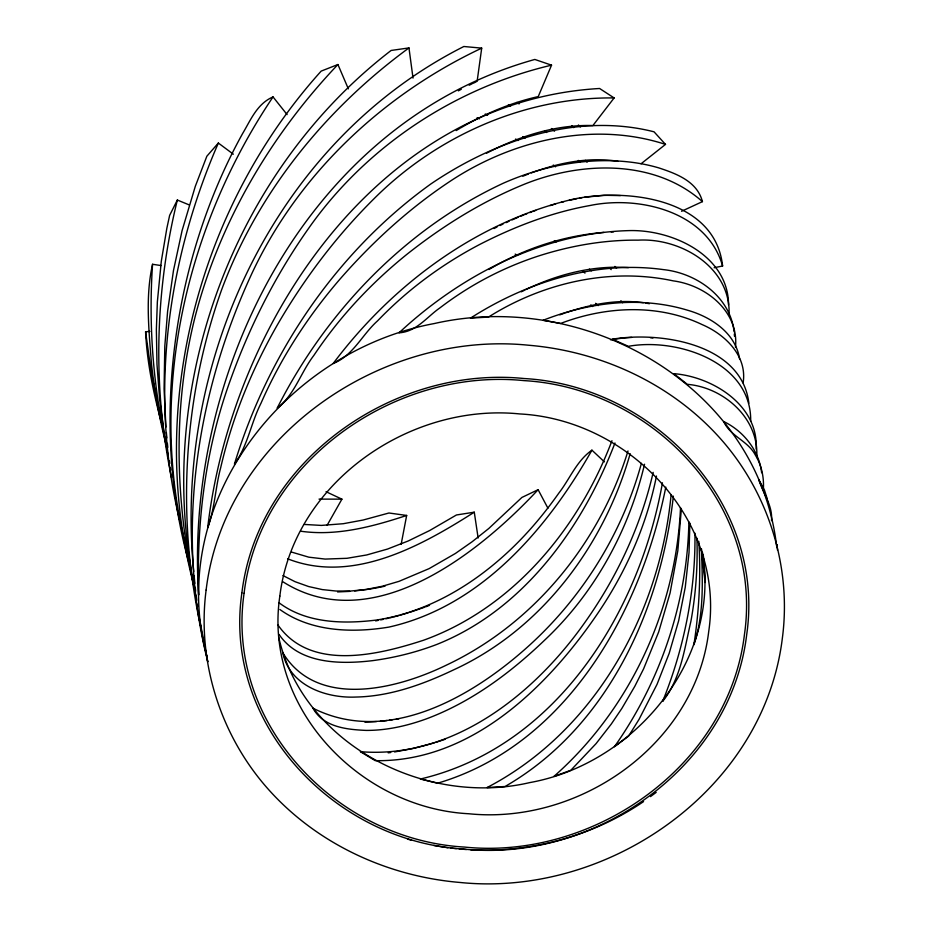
<?xml version="1.0" encoding="UTF-8"?>
<svg xmlns="http://www.w3.org/2000/svg" width="930" height="930" viewBox="0 0 930 930"><rect width="100%" height="100%" fill="white"/><g stroke="black" fill="none" stroke-linecap="round" stroke-linejoin="round"><path stroke-width="1.4" d="M689.874 523.102L689.014 552.687L685.271 587.179L678.633 620.833L669.193 653.302L657.057 684.306L639.015 719.425L628.634 736.072L614.428 746.732C660.614 681.272 687.34 602.059 688.886 521.87M776.934 546.549L776.957 544.701L777.527 550.235M771.493 520.649C772.9 505.711 763.007 493.272 758.799 479.741L764.355 489.785L767.262 499.003M763.414 488.262C763.995 476.788 761.426 465.058 755.427 455.2C748.022 440.762 730.387 436.449 723.68 421.511C743.616 431.125 759.031 450.515 761.658 472.766M735.479 347.355C739.117 311.387 706.021 285.196 673.192 280.86C609.975 267.294 542.655 282.86 488.459 317.084L470.475 318.13C527.066 281.86 595.979 260.237 663.462 269.619C696.675 273.129 730.19 296.763 734.096 331.789M681.365 508.861L677.819 550.781L670.1 592.933L658.673 631.958L643.606 668.833L634.818 686.294L621.879 708.393L611.289 724.04L596.049 743.651L570.834 770.273L553.908 776.434C630.447 708.986 676.098 609.22 680.516 507.606M729.039 315.27C731.48 267.747 681.202 237.65 638.201 240.161C604.291 239.789 570.427 245.729 538.203 256.099C515.406 263.55 493.412 273.478 472.766 285.696C461.408 292.427 450.457 299.844 439.96 307.853C426.603 317.095 416.628 331.743 399.005 332.835C461.199 274.815 542.922 232.837 629.11 230.605C672.471 229.385 728.55 255.587 728.539 304.947M756.683 457.502C759.531 418.849 724.04 387.392 687.328 384.323L673.82 373.662C712.798 376.72 758.764 405.468 756.148 449.039M161.053 265.562L152.567 264.283C148.475 324.105 152.985 384.497 165.807 443.064M743.117 382.916C747.476 355.888 725.028 334.393 702.197 324.617C658.056 303.54 605.616 306.237 560.674 323.431L543.108 320.292C588.539 302.413 640.131 295.821 687.444 310.19C710.973 316.886 735.572 332.847 739.571 358.875M750.684 421.267C751.789 362.281 677.087 337.416 628.378 346.32L612.335 339.194C660.219 331.254 741.849 343.484 748.859 403.202M671.123 494.667C659.8 613.486 595.049 731.329 487.029 787.559L505.013 786.513C607.406 727.655 660.858 609.789 673.355 496.143M477.113 81.422L481.705 48.139L463.861 46.5C273.525 142.499 173.085 363.944 193.766 571.601M665.799 487.111C640.898 612.196 566.556 745.139 437.623 783.2L420.337 779.038C556.024 747.104 639.27 613.265 662.451 482.798M401.132 544.399L406.666 515.452L388.949 513L363.153 520.021L343.31 523.706L321.35 525.415L304.238 524.439M152.567 264.283C145.278 296.461 148.893 329.941 151.369 362.549C154.241 389.902 159.135 417.047 165.842 443.715M656.475 476.055C646.571 525.694 625.588 572.659 597.083 614.346C546.875 687.863 470.429 762.309 375.255 760.659L360.363 751.684C453.259 759.264 534.82 693.885 585.365 621.74C617.136 576.844 640.828 526.055 653.174 472.37M189.046 204.844L177.339 200.031C155.112 290.672 152.439 386.369 171.55 477.822M644.548 464.221C628.819 530.577 594.735 592.898 544.992 639.828C510.628 672.762 471.51 701.976 426.638 718.774C407.282 725.819 386.834 730.503 366.153 730.41C346.75 729.55 323.419 727.237 312.968 708.195C389.019 746.546 475.195 695.082 531.053 643.804C583.633 595.421 622.565 532.309 641.421 463.326M630.168 453.7C603.965 545.736 541.702 629.343 453.619 669.867C423.022 684.422 390.147 696.372 355.911 697.047C326.058 698.395 289.614 685.689 282.813 652.813C317.583 709.695 397.61 688.956 446.574 665.043C534.041 623.716 599.687 542.899 627.994 450.969M611.963 440.704C578.913 528.124 513.244 607.906 423.569 640.235C377.475 655.231 310.457 671.402 278.012 625.1M614.974 442.982C582.482 527.752 523.544 609.848 436.786 644.444C416.152 652.337 394.564 657.696 372.674 660.637C340.74 664.427 299.193 664.253 279.116 634.492M551.548 65.17C454.154 88.059 365.304 147.079 307.958 229.292C275.687 275.106 250.077 325.558 231.059 378.243C205.507 447.446 196.428 521.602 198.636 595.061C183.954 371.523 307.656 122.714 534.831 59.45L551.548 65.17L538.226 96.592C510.977 102.672 484.995 113.693 460.931 127.77M233.349 154.194L218.352 143.046C166.772 261.086 148.963 396.122 180.071 522.021M177.339 200.031L169.644 215.353L166.854 228.245L161.309 261.214L157.356 301.901L156.368 329.522L156.984 364.409L159.635 399.447L164.087 432.996M327.069 525.369L341.915 499.154L326.046 491.726M604.407 461.873L591.933 450.167C547.247 528.879 480.984 606.453 388.891 627.099C352.307 633.144 310.864 631.796 279.86 609.476M287.091 114.576L273.025 96.906C185.895 226.548 147.707 391.704 185.419 544.875M614.125 97.941C524.694 96.871 436.763 135.908 373.883 198.869C336.137 236.29 303.866 279.163 277.233 325.128C260.098 355.074 245.648 386.578 234.511 419.232C229.094 435.17 224.456 451.375 220.666 467.778C215.342 487.587 214.877 508.431 207.692 527.729C231.268 323.814 377.592 101.277 599.594 88.49L614.125 97.941L592.91 125.538C555.687 124.446 519.184 136.21 486.471 153.252M218.352 143.046L206.855 156.217L195.323 186.279L182.071 230.652L173.492 270.432L167.598 311.422L164.808 346.158L164.075 388.984L165.912 427.091M547.933 508.222L538.11 489.692C478.718 553.42 372.012 638.433 282.72 581.657M348.355 88.862L337.927 64.519C270.932 135.036 219.782 221.677 195.277 316.107C172.771 404.55 175.049 498.131 193.975 586.993M591.933 450.167C576.565 460.908 569.939 478.811 558.779 493.191C550.874 504.374 542.469 515.208 533.506 525.555C516.417 545.259 497.132 563.115 475.835 578.193C446.028 599.269 411.804 614.916 375.499 620.171C342.786 624.077 306.063 623.263 278.779 602.57M641.049 163.785L665.496 144.394L654.046 131.816C576.914 112.193 494.702 140.477 430.764 184.024C336.416 251.856 268.049 353.365 234.43 464.117C247.706 446.028 250.902 423.138 260.958 403.318C267.48 388.473 274.78 373.976 282.778 359.875C299.065 331.266 318.258 304.331 339.741 279.395C371.791 242.649 408.096 209.331 448.702 182.222C511.047 140.314 592.677 120.644 665.496 144.394M650.465 796.603L656.185 792.383M413.025 78.097L408.968 47.918C325.407 109.054 257.11 193.173 221.247 290.823C184.047 396.017 176.746 511.744 199.415 620.926M273.025 96.906C257.168 103.718 250.844 119.726 242.625 133.525C237.487 142.767 232.64 152.16 228.071 161.692C218.597 181.478 210.331 201.822 203.182 222.549C189.046 263.597 179.374 306.156 174.317 349.262C165.633 421.848 169.888 496.283 190.022 566.707M478.136 538.005L474.277 512.186C420.639 546.363 352.156 584.238 287.626 558.791M643.548 801.602C593.177 835.872 531.483 852.984 470.661 849.776M456.212 130.572L459.99 128.317M488.936 269.526C523.811 248.694 563.406 235.685 603.93 232.395M458.351 90.861L461.292 89.268M493.981 228.548L497.004 227.025M469.173 85.223L472.149 83.77M521.288 291.811L524.915 290.044M500.015 225.537L503.037 224.072M538.11 489.692L521.916 497.434L488.808 528.473L472.149 541.737L455.421 553.455L429.149 568.614L399.017 581.343L382.358 586.237L366.257 589.446L350.819 591.027L336.102 591.038L322.303 589.585L308.644 586.551L295.019 581.68L282.964 575.565M473.138 83.293L476.125 81.886M526.113 289.474C557.802 274.245 593.084 265.108 628.401 267.631M481.705 48.139C382.8 94.697 298.216 174.189 251.751 273.769C196.149 393.681 175.084 532.646 207.82 661.858L199.148 617.16M681.562 211.273L702.429 201.624C697.244 181.397 676.47 173.712 658.824 167.9C641.293 162.715 622.961 160.623 604.721 160.669C569.881 160.867 535.32 169.074 503.525 183.117C405.038 228.873 325.895 311.852 277.152 408.2C294.705 394.762 300.692 372.488 313.875 355.388C322.431 342.589 331.65 330.255 341.496 318.42C361.247 294.74 383.462 273.129 407.514 253.844C442.273 226.362 480.275 202.554 521.253 185.512C578.507 161.367 653.476 158.181 702.429 201.624M506.048 222.654L509.047 221.27M512.046 219.922L518.033 217.329M521.009 216.097L523.985 214.888M522.869 176.212L528.473 173.991M524.973 214.493L526.938 213.714M337.927 64.519L321.175 71.11C198.741 206.89 147.114 404.724 193.056 582.413M425.522 606.883L429.544 605.325M529.879 212.575L531.844 211.831M559.802 314.851L564.464 313.178M531.251 172.934C558.721 162.773 588.609 156.763 617.869 161.262M532.82 211.47L535.738 210.401M424.185 607.371L409.526 612.417M444.993 739.327L435.589 742.442M565.614 312.771C590.469 304.354 617.125 299.053 643.386 302.703M406.666 515.452C372.872 526.578 337.032 536.273 301.169 531.274M550.049 205.588L555.629 203.926M408.2 612.812L400.26 615.149M434.24 742.872L412.85 748.522L394.587 751.952M393.704 616.915L398.947 615.532M561.115 202.391L563.812 201.682M389.786 617.88L392.402 617.241M569.137 200.38L576.914 198.683M385.892 618.775L388.484 618.194M379.905 587.249L385.032 586.156M380.742 619.892L383.311 619.357M714.112 267.735L722.598 266.003C715.24 198.264 627.029 188 573.705 199.067C476.834 221.526 392.262 284.708 333.184 363.502C353.261 355.574 362.107 334.637 377.58 320.838C387.519 310.515 398.017 300.727 409.026 291.543C430.764 273.443 454.456 257.715 479.496 244.567C514.337 226.653 551.444 212.412 590.097 205.495C639.631 195.254 707.23 211.808 722.598 266.003M374.79 588.213L378.626 587.493M375.615 620.891L378.173 620.415M579.46 198.195L581.971 197.741M369.71 589.074L373.523 588.434M396.157 719.262L398.831 718.809M610.51 339.776L621.833 338.195M474.277 512.186L456.444 514.976L429.707 530.507L408.235 540.969L387.496 549.072L366.676 554.966L346.971 558.302L325.151 559.081L308.807 557.175L291.543 552.071M584.447 197.323L603.977 195.277L620.415 195.591M368.443 589.26L354.656 590.98M408.968 47.918L391.112 50.464C235.929 169.76 158.402 377.057 191.103 569.381M389.531 720.215L392.181 719.867M388.194 752.847L390.74 752.51M386.892 720.552L380.347 721.262M622.844 338.078L631.621 337.416M161.285 422.243C153.427 392.646 147.01 362.433 145.591 331.766L149.904 331.394M376.441 721.587L364.909 722.145M349.715 591.387L337.59 591.933M611.173 231.965L613.521 231.872M341.915 499.154L319.037 499.108M450.666 848.067L456.374 848.613M459.222 848.881L466.36 849.555M650.442 337.753L652.93 338.02M433.74 845.405L447.83 847.707M645.408 303.006L649.373 303.726M407.491 839.069L411.548 840.313M477.125 117.68L479.462 118.831M515.185 254.111L517.568 255.413M485.262 113.995L487.564 115.25M515.569 139.035L517.964 140.546M508.396 104.637L510.628 106.078M522.637 136.617L524.997 138.21M516.906 102.428L519.103 103.939M554.327 240.603L556.163 241.94M553.28 165.04L555.57 166.807M544.527 130.77L546.666 132.502M590.736 304.947L592.643 306.528M551.397 128.526L554.547 131.177M583.017 271.386L584.97 273.106M595.56 303.308L598.164 305.633M589.376 269.13L591.294 270.874M578.286 160.413L580.053 162.111M571.787 125.643L573.74 127.631M578.425 124.969L580.367 126.957M585.412 160.379L587.109 162.169M614.928 266.422L616.52 268.154M609.592 267.91L611.196 269.642M620.856 300.75L622.635 302.727M161.657 423.58L162.413 426.242M278.663 637.155C303.343 744.942 425.556 806.926 529.693 782.607C633.888 763.902 721.076 660.393 702.464 552.548M206.855 656.266C165.424 503.351 284.801 351.18 434.217 323.559C584.935 289.125 757.59 385.543 776.608 545.84M186.744 550.653L187.302 552.955M159.344 411.432L151.23 372.221L145.591 331.766M185.675 546.026L186.477 549.49M199.694 622.205L201.113 628.622M167.435 451.957L167.958 454.654M166.424 446.563L166.923 449.26M193.521 584.412L194.01 587.144M165.215 439.809L165.935 443.866M192.37 577.588L193.068 581.68M164.308 434.391L164.982 438.449M767.657 500.933L767.982 502.886M191.301 570.753L191.952 574.856M198.171 610.685L198.567 613.277M170.341 467.453L170.725 470.115M197.276 604.209L197.637 606.802M169.434 460.78L169.795 463.454M196.765 600.315L196.125 595.107M703.173 554.489L703.533 557.326M703.708 558.732L705.08 582.529L701.371 548.665C702.615 580.704 704.184 614.009 693.908 644.792C699.128 610.615 701.034 575.868 698.779 541.353M195.242 587.283L195.66 591.201M167.377 443.319L167.819 447.353M194.835 583.377L194.103 575.531M166.354 432.508L166.842 437.925M734.328 334.01L734.479 336.23M696.907 538.214C697.837 565.975 695.884 593.84 690.932 621.182C684.492 648.652 680.795 678.772 662.672 701.371C684.143 648.105 695.721 590.69 694.942 533.192M206.123 590.027C196.614 663.102 221.573 739.048 271.665 792.953C320.187 845.358 389.17 876.537 459.99 882.465C608.36 897.636 764.204 789.582 782.421 637.678C791.93 564.591 766.971 488.645 716.879 434.74C668.368 382.346 599.373 351.168 528.554 345.228C380.184 330.069 224.339 438.123 206.123 590.027M241.87 592.98C222.654 724.923 335.579 841.999 464.244 849.148C594.212 862.436 730.724 767.785 746.685 634.725C765.89 502.781 652.965 385.706 524.299 378.545C394.332 365.269 257.819 459.92 241.87 592.98M244.102 593.166C225.06 723.935 336.986 839.976 464.512 847.067C593.328 860.238 728.632 766.425 744.442 634.539C763.484 503.769 651.558 387.729 524.032 380.626C395.227 367.466 259.912 461.28 244.102 593.166M279.837 596.118C263.178 707.637 359.898 808.124 468.767 813.75C579.181 825.038 695.152 744.628 708.707 631.586C725.365 520.056 628.645 419.57 519.789 413.943C409.374 402.667 293.392 483.077 279.837 596.118"/></g></svg>
